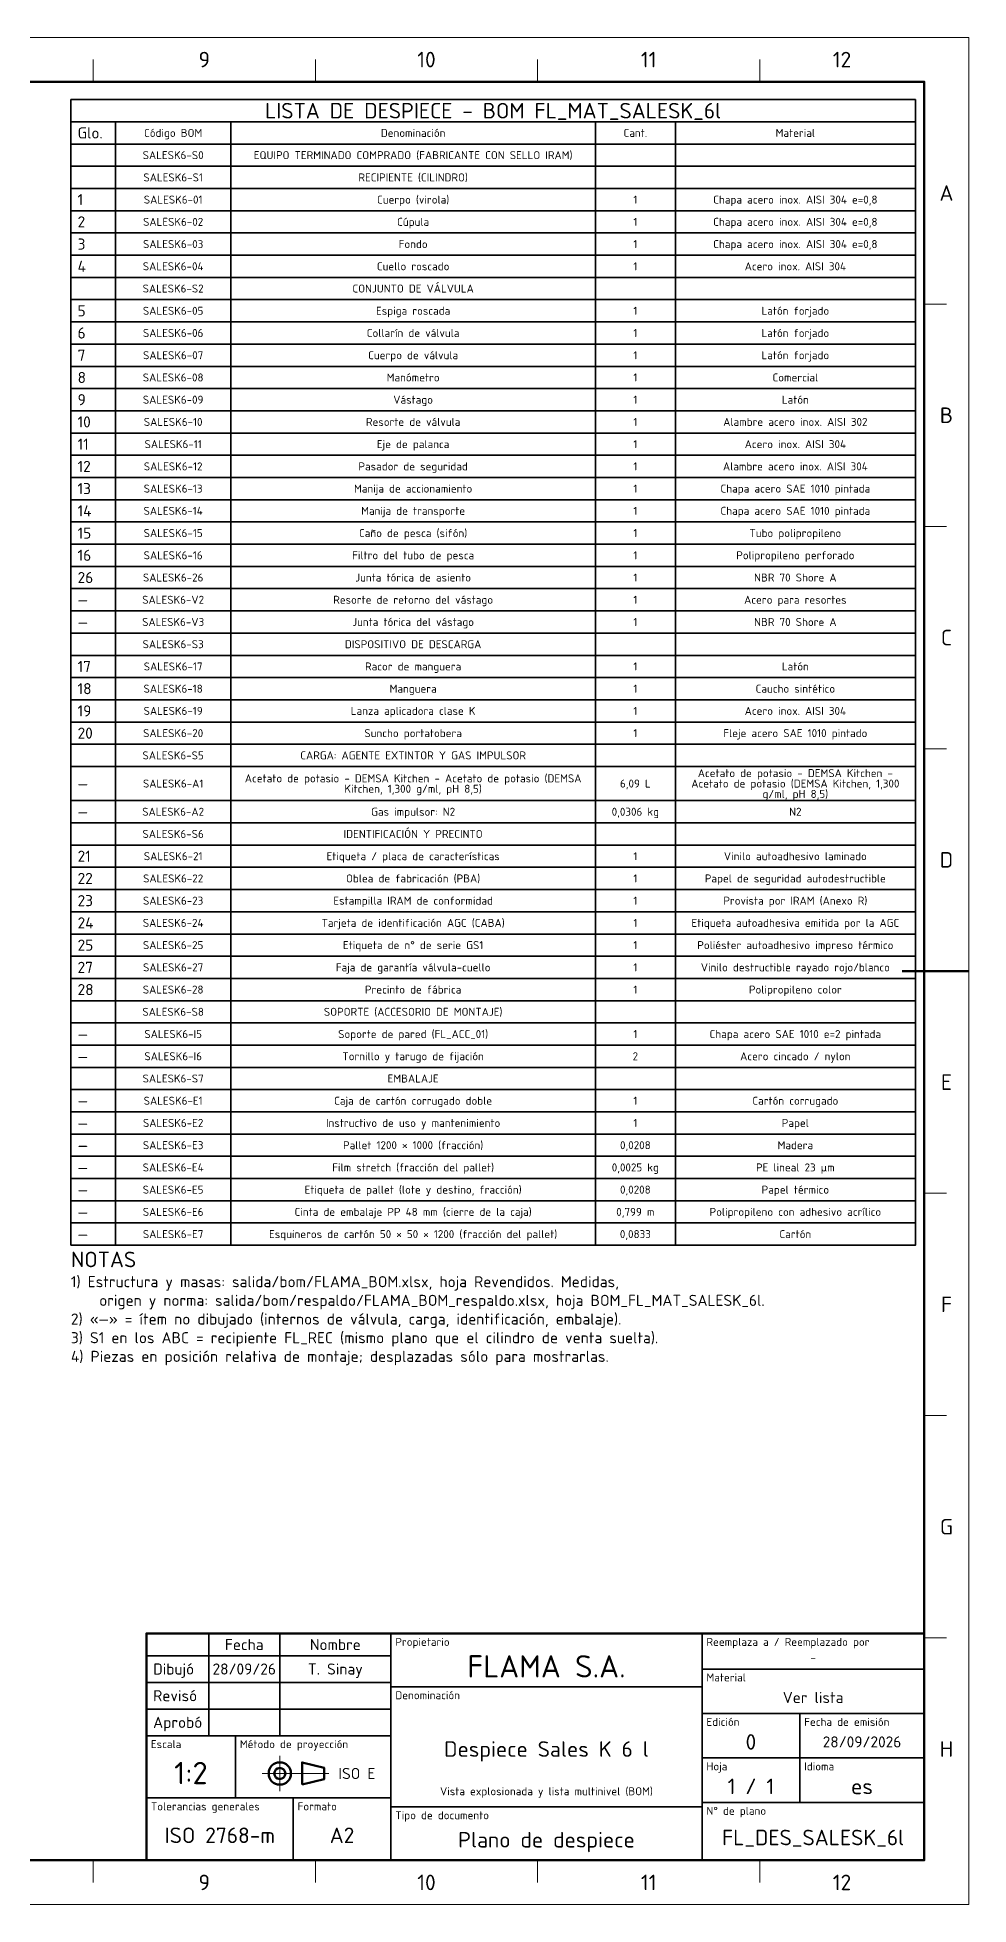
# Model space of a CAD drawing. Header units: millimetres. Extents: x 0 to 594, y 0 to 420.
# Drawn here: x 384.4 to 594, y 0 to 420 of the extents above; entities that cross this region are included whole.
import ezdxf
from ezdxf.enums import TextEntityAlignment as Align

# ---------------------------------------------------------------- set-up
doc = ezdxf.new("R2010")
doc.units = ezdxf.units.MM
doc.linetypes.add('IRAM-F-TRAZO-PUNTO', pattern=[20, 15, -2, 1, -2])
for name, color, linetype, lineweight in [('01-VISIBLE', 7, 'CONTINUOUS', 70), ('03-EJE', 1, 'IRAM-F-TRAZO-PUNTO', 18), ('06-TEXTO', 7, 'CONTINUOUS', 25), ('07-RECUADRO', 7, 'CONTINUOUS', 70), ('08-FINA', 5, 'CONTINUOUS', 18), ('10-ROTULO', 7, 'CONTINUOUS', 35), ('11-TEXTO-ROTULO', 7, 'CONTINUOUS', 25)]:
    doc.layers.add(name, color=color, linetype=linetype, lineweight=lineweight)
doc.styles.add('ISO3098', font='isocpeur.ttf')

msp = doc.modelspace()

# ---------------------------------------------------------------- linework, layer by layer
at = {"layer": '01-VISIBLE'}
msp.add_lwpolyline([(444, 27), (449, 28.25), (449, 30.75), (444, 32)], close=True, dxfattribs=at)
for radius in [2.5, 1.25]:
    msp.add_circle((439, 29.5), radius, dxfattribs=at)
at = {"layer": '03-EJE'}
for p, q in [((435, 29.5), (450.5, 29.5)), ((439, 25.5), (439, 33.5))]:
    msp.add_line(p, q, dxfattribs=at)
at = {"layer": '07-RECUADRO'}
msp.add_line((594, 210), (579, 210), dxfattribs=at)
for points in [[(25, 10), (584, 10), (584, 410), (25, 410)], [(409, 10), (584, 10), (584, 61), (409, 61)]]:
    msp.add_lwpolyline(points, close=True, dxfattribs=at)
at = {"layer": '08-FINA'}
for p, q in [((397, 410), (397, 415)), ((447, 410), (447, 415)), ((497, 410), (497, 415)), ((547, 410), (547, 415)), ((584, 360), (589, 360)), ((584, 310), (589, 310)), ((584, 260), (589, 260)), ((584, 160), (589, 160)), ((584, 110), (589, 110)), ((584, 60), (589, 60)), ((397, 10), (397, 5)), ((447, 10), (447, 5)), ((497, 10), (497, 5)), ((547, 10), (547, 5))]:
    msp.add_line(p, q, dxfattribs=at)
msp.add_lwpolyline([(0, 0), (594, 0), (594, 420), (0, 420)], close=True, dxfattribs=at)
at = {"layer": '10-ROTULO'}
for points in [[(392, 401), (582, 401), (582, 406), (392, 406)], [(392, 396), (402, 396), (402, 401), (392, 401)], [(402, 396), (428, 396), (428, 401), (402, 401)], [(428, 396), (510, 396), (510, 401), (428, 401)], [(510, 396), (528, 396), (528, 401), (510, 401)], [(528, 396), (582, 396), (582, 401), (528, 401)], [(392, 391), (402, 391), (402, 396), (392, 396)], [(402, 391), (428, 391), (428, 396), (402, 396)], [(428, 391), (510, 391), (510, 396), (428, 396)], [(510, 391), (528, 391), (528, 396), (510, 396)], [(528, 391), (582, 391), (582, 396), (528, 396)], [(392, 386), (402, 386), (402, 391), (392, 391)], [(402, 386), (428, 386), (428, 391), (402, 391)], [(428, 386), (510, 386), (510, 391), (428, 391)], [(510, 386), (528, 386), (528, 391), (510, 391)], [(528, 386), (582, 386), (582, 391), (528, 391)], [(392, 381), (402, 381), (402, 386), (392, 386)], [(402, 381), (428, 381), (428, 386), (402, 386)], [(428, 381), (510, 381), (510, 386), (428, 386)], [(510, 381), (528, 381), (528, 386), (510, 386)], [(528, 381), (582, 381), (582, 386), (528, 386)], [(392, 376), (402, 376), (402, 381), (392, 381)], [(402, 376), (428, 376), (428, 381), (402, 381)], [(428, 376), (510, 376), (510, 381), (428, 381)], [(510, 376), (528, 376), (528, 381), (510, 381)], [(528, 376), (582, 376), (582, 381), (528, 381)], [(392, 371), (402, 371), (402, 376), (392, 376)], [(402, 371), (428, 371), (428, 376), (402, 376)], [(428, 371), (510, 371), (510, 376), (428, 376)], [(510, 371), (528, 371), (528, 376), (510, 376)], [(528, 371), (582, 371), (582, 376), (528, 376)], [(392, 366), (402, 366), (402, 371), (392, 371)], [(402, 366), (428, 366), (428, 371), (402, 371)], [(428, 366), (510, 366), (510, 371), (428, 371)], [(510, 366), (528, 366), (528, 371), (510, 371)], [(528, 366), (582, 366), (582, 371), (528, 371)], [(392, 361), (402, 361), (402, 366), (392, 366)], [(402, 361), (428, 361), (428, 366), (402, 366)], [(428, 361), (510, 361), (510, 366), (428, 366)], [(510, 361), (528, 361), (528, 366), (510, 366)], [(528, 361), (582, 361), (582, 366), (528, 366)], [(392, 356), (402, 356), (402, 361), (392, 361)], [(402, 356), (428, 356), (428, 361), (402, 361)], [(428, 356), (510, 356), (510, 361), (428, 361)], [(510, 356), (528, 356), (528, 361), (510, 361)], [(528, 356), (582, 356), (582, 361), (528, 361)], [(392, 351), (402, 351), (402, 356), (392, 356)], [(402, 351), (428, 351), (428, 356), (402, 356)], [(428, 351), (510, 351), (510, 356), (428, 356)], [(510, 351), (528, 351), (528, 356), (510, 356)], [(528, 351), (582, 351), (582, 356), (528, 356)], [(392, 346), (402, 346), (402, 351), (392, 351)], [(402, 346), (428, 346), (428, 351), (402, 351)], [(428, 346), (510, 346), (510, 351), (428, 351)], [(510, 346), (528, 346), (528, 351), (510, 351)], [(528, 346), (582, 346), (582, 351), (528, 351)], [(392, 341), (402, 341), (402, 346), (392, 346)], [(402, 341), (428, 341), (428, 346), (402, 346)], [(428, 341), (510, 341), (510, 346), (428, 346)], [(510, 341), (528, 341), (528, 346), (510, 346)], [(528, 341), (582, 341), (582, 346), (528, 346)], [(392, 336), (402, 336), (402, 341), (392, 341)], [(402, 336), (428, 336), (428, 341), (402, 341)], [(428, 336), (510, 336), (510, 341), (428, 341)], [(510, 336), (528, 336), (528, 341), (510, 341)], [(528, 336), (582, 336), (582, 341), (528, 341)], [(392, 331), (402, 331), (402, 336), (392, 336)], [(402, 331), (428, 331), (428, 336), (402, 336)], [(428, 331), (510, 331), (510, 336), (428, 336)], [(510, 331), (528, 331), (528, 336), (510, 336)], [(528, 331), (582, 331), (582, 336), (528, 336)], [(392, 326), (402, 326), (402, 331), (392, 331)], [(402, 326), (428, 326), (428, 331), (402, 331)], [(428, 326), (510, 326), (510, 331), (428, 331)], [(510, 326), (528, 326), (528, 331), (510, 331)], [(528, 326), (582, 326), (582, 331), (528, 331)], [(392, 321), (402, 321), (402, 326), (392, 326)], [(402, 321), (428, 321), (428, 326), (402, 326)], [(428, 321), (510, 321), (510, 326), (428, 326)], [(510, 321), (528, 321), (528, 326), (510, 326)], [(528, 321), (582, 321), (582, 326), (528, 326)], [(392, 316), (402, 316), (402, 321), (392, 321)], [(402, 316), (428, 316), (428, 321), (402, 321)], [(428, 316), (510, 316), (510, 321), (428, 321)], [(510, 316), (528, 316), (528, 321), (510, 321)], [(528, 316), (582, 316), (582, 321), (528, 321)], [(392, 311), (402, 311), (402, 316), (392, 316)], [(402, 311), (428, 311), (428, 316), (402, 316)], [(428, 311), (510, 311), (510, 316), (428, 316)], [(510, 311), (528, 311), (528, 316), (510, 316)], [(528, 311), (582, 311), (582, 316), (528, 316)], [(392, 306), (402, 306), (402, 311), (392, 311)], [(402, 306), (428, 306), (428, 311), (402, 311)], [(428, 306), (510, 306), (510, 311), (428, 311)], [(510, 306), (528, 306), (528, 311), (510, 311)], [(528, 306), (582, 306), (582, 311), (528, 311)], [(392, 301), (402, 301), (402, 306), (392, 306)], [(402, 301), (428, 301), (428, 306), (402, 306)], [(428, 301), (510, 301), (510, 306), (428, 306)], [(510, 301), (528, 301), (528, 306), (510, 306)], [(528, 301), (582, 301), (582, 306), (528, 306)], [(392, 296), (402, 296), (402, 301), (392, 301)], [(402, 296), (428, 296), (428, 301), (402, 301)], [(428, 296), (510, 296), (510, 301), (428, 301)], [(510, 296), (528, 296), (528, 301), (510, 301)], [(528, 296), (582, 296), (582, 301), (528, 301)], [(392, 291), (402, 291), (402, 296), (392, 296)], [(402, 291), (428, 291), (428, 296), (402, 296)], [(428, 291), (510, 291), (510, 296), (428, 296)], [(510, 291), (528, 291), (528, 296), (510, 296)], [(528, 291), (582, 291), (582, 296), (528, 296)], [(392, 286), (402, 286), (402, 291), (392, 291)], [(402, 286), (428, 286), (428, 291), (402, 291)], [(428, 286), (510, 286), (510, 291), (428, 291)], [(510, 286), (528, 286), (528, 291), (510, 291)], [(528, 286), (582, 286), (582, 291), (528, 291)], [(392, 281), (402, 281), (402, 286), (392, 286)], [(402, 281), (428, 281), (428, 286), (402, 286)], [(428, 281), (510, 281), (510, 286), (428, 286)], [(510, 281), (528, 281), (528, 286), (510, 286)], [(528, 281), (582, 281), (582, 286), (528, 286)], [(392, 276), (402, 276), (402, 281), (392, 281)], [(402, 276), (428, 276), (428, 281), (402, 281)], [(428, 276), (510, 276), (510, 281), (428, 281)], [(510, 276), (528, 276), (528, 281), (510, 281)], [(528, 276), (582, 276), (582, 281), (528, 281)], [(392, 271), (402, 271), (402, 276), (392, 276)], [(402, 271), (428, 271), (428, 276), (402, 276)], [(428, 271), (510, 271), (510, 276), (428, 276)], [(510, 271), (528, 271), (528, 276), (510, 276)], [(528, 271), (582, 271), (582, 276), (528, 276)], [(392, 266), (402, 266), (402, 271), (392, 271)], [(402, 266), (428, 266), (428, 271), (402, 271)], [(428, 266), (510, 266), (510, 271), (428, 271)], [(510, 266), (528, 266), (528, 271), (510, 271)], [(528, 266), (582, 266), (582, 271), (528, 271)], [(392, 261), (402, 261), (402, 266), (392, 266)], [(402, 261), (428, 261), (428, 266), (402, 266)], [(428, 261), (510, 261), (510, 266), (428, 266)], [(510, 261), (528, 261), (528, 266), (510, 266)], [(528, 261), (582, 261), (582, 266), (528, 266)], [(392, 256), (402, 256), (402, 261), (392, 261)], [(402, 256), (428, 256), (428, 261), (402, 261)], [(428, 256), (510, 256), (510, 261), (428, 261)], [(510, 256), (528, 256), (528, 261), (510, 261)], [(528, 256), (582, 256), (582, 261), (528, 261)], [(392, 248.32), (402, 248.32), (402, 256), (392, 256)], [(402, 248.32), (428, 248.32), (428, 256), (402, 256)], [(428, 248.32), (510, 248.32), (510, 256), (428, 256)], [(510, 248.32), (528, 248.32), (528, 256), (510, 256)], [(528, 248.32), (582, 248.32), (582, 256), (528, 256)], [(392, 243.32), (402, 243.32), (402, 248.32), (392, 248.32)], [(402, 243.32), (428, 243.32), (428, 248.32), (402, 248.32)], [(428, 243.32), (510, 243.32), (510, 248.32), (428, 248.32)], [(510, 243.32), (528, 243.32), (528, 248.32), (510, 248.32)], [(528, 243.32), (582, 243.32), (582, 248.32), (528, 248.32)], [(392, 238.32), (402, 238.32), (402, 243.32), (392, 243.32)], [(402, 238.32), (428, 238.32), (428, 243.32), (402, 243.32)], [(428, 238.32), (510, 238.32), (510, 243.32), (428, 243.32)], [(510, 238.32), (528, 238.32), (528, 243.32), (510, 243.32)], [(528, 238.32), (582, 238.32), (582, 243.32), (528, 243.32)], [(392, 233.32), (402, 233.32), (402, 238.32), (392, 238.32)], [(402, 233.32), (428, 233.32), (428, 238.32), (402, 238.32)], [(428, 233.32), (510, 233.32), (510, 238.32), (428, 238.32)], [(510, 233.32), (528, 233.32), (528, 238.32), (510, 238.32)], [(528, 233.32), (582, 233.32), (582, 238.32), (528, 238.32)], [(392, 228.32), (402, 228.32), (402, 233.32), (392, 233.32)], [(402, 228.32), (428, 228.32), (428, 233.32), (402, 233.32)], [(428, 228.32), (510, 228.32), (510, 233.32), (428, 233.32)], [(510, 228.32), (528, 228.32), (528, 233.32), (510, 233.32)], [(528, 228.32), (582, 228.32), (582, 233.32), (528, 233.32)], [(392, 223.32), (402, 223.32), (402, 228.32), (392, 228.32)], [(402, 223.32), (428, 223.32), (428, 228.32), (402, 228.32)], [(428, 223.32), (510, 223.32), (510, 228.32), (428, 228.32)], [(510, 223.32), (528, 223.32), (528, 228.32), (510, 228.32)], [(528, 223.32), (582, 223.32), (582, 228.32), (528, 228.32)], [(392, 218.32), (402, 218.32), (402, 223.32), (392, 223.32)], [(402, 218.32), (428, 218.32), (428, 223.32), (402, 223.32)], [(428, 218.32), (510, 218.32), (510, 223.32), (428, 223.32)], [(510, 218.32), (528, 218.32), (528, 223.32), (510, 223.32)], [(528, 218.32), (582, 218.32), (582, 223.32), (528, 223.32)], [(392, 213.32), (402, 213.32), (402, 218.32), (392, 218.32)], [(402, 213.32), (428, 213.32), (428, 218.32), (402, 218.32)], [(428, 213.32), (510, 213.32), (510, 218.32), (428, 218.32)], [(510, 213.32), (528, 213.32), (528, 218.32), (510, 218.32)], [(528, 213.32), (582, 213.32), (582, 218.32), (528, 218.32)], [(392, 208.32), (402, 208.32), (402, 213.32), (392, 213.32)], [(402, 208.32), (428, 208.32), (428, 213.32), (402, 213.32)], [(428, 208.32), (510, 208.32), (510, 213.32), (428, 213.32)], [(510, 208.32), (528, 208.32), (528, 213.32), (510, 213.32)], [(528, 208.32), (582, 208.32), (582, 213.32), (528, 213.32)], [(392, 203.32), (402, 203.32), (402, 208.32), (392, 208.32)], [(402, 203.32), (428, 203.32), (428, 208.32), (402, 208.32)], [(428, 203.32), (510, 203.32), (510, 208.32), (428, 208.32)], [(510, 203.32), (528, 203.32), (528, 208.32), (510, 208.32)], [(528, 203.32), (582, 203.32), (582, 208.32), (528, 208.32)], [(392, 198.32), (402, 198.32), (402, 203.32), (392, 203.32)], [(402, 198.32), (428, 198.32), (428, 203.32), (402, 203.32)], [(428, 198.32), (510, 198.32), (510, 203.32), (428, 203.32)], [(510, 198.32), (528, 198.32), (528, 203.32), (510, 203.32)], [(528, 198.32), (582, 198.32), (582, 203.32), (528, 203.32)], [(392, 193.32), (402, 193.32), (402, 198.32), (392, 198.32)], [(402, 193.32), (428, 193.32), (428, 198.32), (402, 198.32)], [(428, 193.32), (510, 193.32), (510, 198.32), (428, 198.32)], [(510, 193.32), (528, 193.32), (528, 198.32), (510, 198.32)], [(528, 193.32), (582, 193.32), (582, 198.32), (528, 198.32)], [(392, 188.32), (402, 188.32), (402, 193.32), (392, 193.32)], [(402, 188.32), (428, 188.32), (428, 193.32), (402, 193.32)], [(428, 188.32), (510, 188.32), (510, 193.32), (428, 193.32)], [(510, 188.32), (528, 188.32), (528, 193.32), (510, 193.32)], [(528, 188.32), (582, 188.32), (582, 193.32), (528, 193.32)], [(392, 183.32), (402, 183.32), (402, 188.32), (392, 188.32)], [(402, 183.32), (428, 183.32), (428, 188.32), (402, 188.32)], [(428, 183.32), (510, 183.32), (510, 188.32), (428, 188.32)], [(510, 183.32), (528, 183.32), (528, 188.32), (510, 188.32)], [(528, 183.32), (582, 183.32), (582, 188.32), (528, 188.32)], [(392, 178.32), (402, 178.32), (402, 183.32), (392, 183.32)], [(402, 178.32), (428, 178.32), (428, 183.32), (402, 183.32)], [(428, 178.32), (510, 178.32), (510, 183.32), (428, 183.32)], [(510, 178.32), (528, 178.32), (528, 183.32), (510, 183.32)], [(528, 178.32), (582, 178.32), (582, 183.32), (528, 183.32)], [(392, 173.32), (402, 173.32), (402, 178.32), (392, 178.32)], [(402, 173.32), (428, 173.32), (428, 178.32), (402, 178.32)], [(428, 173.32), (510, 173.32), (510, 178.32), (428, 178.32)], [(510, 173.32), (528, 173.32), (528, 178.32), (510, 178.32)], [(528, 173.32), (582, 173.32), (582, 178.32), (528, 178.32)], [(392, 168.32), (402, 168.32), (402, 173.32), (392, 173.32)], [(402, 168.32), (428, 168.32), (428, 173.32), (402, 173.32)], [(428, 168.32), (510, 168.32), (510, 173.32), (428, 173.32)], [(510, 168.32), (528, 168.32), (528, 173.32), (510, 173.32)], [(528, 168.32), (582, 168.32), (582, 173.32), (528, 173.32)], [(392, 163.32), (402, 163.32), (402, 168.32), (392, 168.32)], [(402, 163.32), (428, 163.32), (428, 168.32), (402, 168.32)], [(428, 163.32), (510, 163.32), (510, 168.32), (428, 168.32)], [(510, 163.32), (528, 163.32), (528, 168.32), (510, 168.32)], [(528, 163.32), (582, 163.32), (582, 168.32), (528, 168.32)], [(392, 158.32), (402, 158.32), (402, 163.32), (392, 163.32)], [(402, 158.32), (428, 158.32), (428, 163.32), (402, 163.32)], [(428, 158.32), (510, 158.32), (510, 163.32), (428, 163.32)], [(510, 158.32), (528, 158.32), (528, 163.32), (510, 163.32)], [(528, 158.32), (582, 158.32), (582, 163.32), (528, 163.32)], [(392, 153.32), (402, 153.32), (402, 158.32), (392, 158.32)], [(402, 153.32), (428, 153.32), (428, 158.32), (402, 158.32)], [(428, 153.32), (510, 153.32), (510, 158.32), (428, 158.32)], [(510, 153.32), (528, 153.32), (528, 158.32), (510, 158.32)], [(528, 153.32), (582, 153.32), (582, 158.32), (528, 158.32)], [(392, 148.32), (402, 148.32), (402, 153.32), (392, 153.32)], [(402, 148.32), (428, 148.32), (428, 153.32), (402, 153.32)], [(428, 148.32), (510, 148.32), (510, 153.32), (428, 153.32)], [(510, 148.32), (528, 148.32), (528, 153.32), (510, 153.32)], [(528, 148.32), (582, 148.32), (582, 153.32), (528, 153.32)], [(409, 56), (423, 56), (423, 61), (409, 61)], [(423, 56), (439, 56), (439, 61), (423, 61)], [(439, 56), (464, 56), (464, 61), (439, 61)], [(464, 49), (534, 49), (534, 61), (464, 61)], [(534, 53), (584, 53), (584, 61), (534, 61)], [(409, 50), (423, 50), (423, 56), (409, 56)], [(423, 50), (439, 50), (439, 56), (423, 56)], [(439, 50), (464, 50), (464, 56), (439, 56)], [(534, 43), (584, 43), (584, 53), (534, 53)], [(409, 44), (423, 44), (423, 50), (409, 50)], [(423, 44), (439, 44), (439, 50), (423, 50)], [(439, 44), (464, 44), (464, 50), (439, 50)], [(464, 22), (534, 22), (534, 49), (464, 49)], [(409, 38), (423, 38), (423, 44), (409, 44)], [(423, 38), (439, 38), (439, 44), (423, 44)], [(439, 38), (464, 38), (464, 44), (439, 44)], [(534, 33), (556, 33), (556, 43), (534, 43)], [(556, 33), (584, 33), (584, 43), (556, 43)], [(409, 24), (429, 24), (429, 38), (409, 38)], [(429, 24), (464, 24), (464, 38), (429, 38)], [(534, 23), (556, 23), (556, 33), (534, 33)], [(556, 23), (584, 23), (584, 33), (556, 33)], [(409, 10), (442, 10), (442, 24), (409, 24)], [(442, 10), (464, 10), (464, 24), (442, 24)], [(464, 10), (534, 10), (534, 22), (464, 22)], [(534, 10), (584, 10), (584, 23), (534, 23)]]:
    msp.add_lwpolyline(points, close=True, dxfattribs=at)

# ---------------------------------------------------------------- texts
at = {"layer": '06-TEXTO', "style": 'ISO3098'}
for s, height, p in [('9', 3.5, (422, 415)), ('10', 3.5, (472, 415)), ('11', 3.5, (522, 415)), ('12', 3.5, (565.5, 415)), ('LISTA DE DESPIECE - BOM FL_MAT_SALESK_6l', 3.5, (487, 403.5)), ('Código BOM', 1.8, (415, 398.5)), ('Denominación', 1.8, (469, 398.5)), ('Cant.', 1.8, (519, 398.5)), ('Material', 1.8, (555, 398.5)), ('SALESK6-S0', 1.8, (415, 393.5)), ('EQUIPO TERMINADO COMPRADO (FABRICANTE CON SELLO IRAM)', 1.8, (469, 393.5)), ('SALESK6-S1', 1.8, (415, 388.5)), ('RECIPIENTE (CILINDRO)', 1.8, (469, 388.5)), ('A', 3.5, (589, 385)), ('SALESK6-01', 1.8, (415, 383.5)), ('Cuerpo (virola)', 1.8, (469, 383.5)), ('1', 1.8, (519, 383.5)), ('Chapa acero inox. AISI 304 e=0,8', 1.8, (555, 383.5)), ('SALESK6-02', 1.8, (415, 378.5)), ('Cúpula', 1.8, (469, 378.5)), ('1', 1.8, (519, 378.5)), ('Chapa acero inox. AISI 304 e=0,8', 1.8, (555, 378.5)), ('SALESK6-03', 1.8, (415, 373.5)), ('Fondo', 1.8, (469, 373.5)), ('1', 1.8, (519, 373.5)), ('Chapa acero inox. AISI 304 e=0,8', 1.8, (555, 373.5)), ('SALESK6-04', 1.8, (415, 368.5)), ('Cuello roscado', 1.8, (469, 368.5)), ('1', 1.8, (519, 368.5)), ('Acero inox. AISI 304', 1.8, (555, 368.5)), ('SALESK6-S2', 1.8, (415, 363.5)), ('CONJUNTO DE VÁLVULA', 1.8, (469, 363.5)), ('SALESK6-05', 1.8, (415, 358.5)), ('Espiga roscada', 1.8, (469, 358.5)), ('1', 1.8, (519, 358.5)), ('Latón forjado', 1.8, (555, 358.5)), ('SALESK6-06', 1.8, (415, 353.5)), ('Collarín de válvula', 1.8, (469, 353.5)), ('1', 1.8, (519, 353.5)), ('Latón forjado', 1.8, (555, 353.5)), ('SALESK6-07', 1.8, (415, 348.5)), ('Cuerpo de válvula', 1.8, (469, 348.5)), ('1', 1.8, (519, 348.5)), ('Latón forjado', 1.8, (555, 348.5)), ('SALESK6-08', 1.8, (415, 343.5)), ('Manómetro', 1.8, (469, 343.5)), ('1', 1.8, (519, 343.5)), ('Comercial', 1.8, (555, 343.5)), ('SALESK6-09', 1.8, (415, 338.5)), ('Vástago', 1.8, (469, 338.5)), ('1', 1.8, (519, 338.5)), ('Latón', 1.8, (555, 338.5)), ('B', 3.5, (589, 335)), ('SALESK6-10', 1.8, (415, 333.5)), ('Resorte de válvula', 1.8, (469, 333.5)), ('1', 1.8, (519, 333.5)), ('Alambre acero inox. AISI 302', 1.8, (555, 333.5)), ('SALESK6-11', 1.8, (415, 328.5)), ('Eje de palanca', 1.8, (469, 328.5)), ('1', 1.8, (519, 328.5)), ('Acero inox. AISI 304', 1.8, (555, 328.5)), ('SALESK6-12', 1.8, (415, 323.5)), ('Pasador de seguridad', 1.8, (469, 323.5)), ('1', 1.8, (519, 323.5)), ('Alambre acero inox. AISI 304', 1.8, (555, 323.5)), ('SALESK6-13', 1.8, (415, 318.5)), ('Manija de accionamiento', 1.8, (469, 318.5)), ('1', 1.8, (519, 318.5)), ('Chapa acero SAE 1010 pintada', 1.8, (555, 318.5)), ('SALESK6-14', 1.8, (415, 313.5)), ('Manija de transporte', 1.8, (469, 313.5)), ('1', 1.8, (519, 313.5)), ('Chapa acero SAE 1010 pintada', 1.8, (555, 313.5)), ('SALESK6-15', 1.8, (415, 308.5)), ('Caño de pesca (sifón)', 1.8, (469, 308.5)), ('1', 1.8, (519, 308.5)), ('Tubo polipropileno', 1.8, (555, 308.5)), ('SALESK6-16', 1.8, (415, 303.5)), ('Filtro del tubo de pesca', 1.8, (469, 303.5)), ('1', 1.8, (519, 303.5)), ('Polipropileno perforado', 1.8, (555, 303.5)), ('SALESK6-26', 1.8, (415, 298.5)), ('Junta tórica de asiento', 1.8, (469, 298.5)), ('1', 1.8, (519, 298.5)), ('NBR 70 Shore A', 1.8, (555, 298.5)), ('SALESK6-V2', 1.8, (415, 293.5)), ('Resorte de retorno del vástago', 1.8, (469, 293.5)), ('1', 1.8, (519, 293.5)), ('Acero para resortes', 1.8, (555, 293.5)), ('SALESK6-V3', 1.8, (415, 288.5)), ('Junta tórica del vástago', 1.8, (469, 288.5)), ('1', 1.8, (519, 288.5)), ('NBR 70 Shore A', 1.8, (555, 288.5)), ('C', 3.5, (589, 285)), ('SALESK6-S3', 1.8, (415, 283.5)), ('DISPOSITIVO DE DESCARGA', 1.8, (469, 283.5)), ('SALESK6-17', 1.8, (415, 278.5)), ('Racor de manguera', 1.8, (469, 278.5)), ('1', 1.8, (519, 278.5)), ('Latón', 1.8, (555, 278.5)), ('SALESK6-18', 1.8, (415, 273.5)), ('Manguera', 1.8, (469, 273.5)), ('1', 1.8, (519, 273.5)), ('Caucho sintético', 1.8, (555, 273.5)), ('SALESK6-19', 1.8, (415, 268.5)), ('Lanza aplicadora clase K', 1.8, (469, 268.5)), ('1', 1.8, (519, 268.5)), ('Acero inox. AISI 304', 1.8, (555, 268.5)), ('SALESK6-20', 1.8, (415, 263.5)), ('Suncho portatobera', 1.8, (469, 263.5)), ('1', 1.8, (519, 263.5)), ('Fleje acero SAE 1010 pintado', 1.8, (555, 263.5)), ('SALESK6-S5', 1.8, (415, 258.5)), ('CARGA: AGENTE EXTINTOR Y GAS IMPULSOR', 1.8, (469, 258.5)), ('SALESK6-A1', 1.8, (415, 252.16)), ('Acetato de potasio - DEMSA Kitchen - Acetato de potasio (DEMSA', 1.8, (469, 253.33)), ('Kitchen, 1,300 g/ml, pH 8,5)', 1.8, (469, 250.99)), ('6,09 L', 1.8, (519, 252.16)), ('Acetato de potasio (DEMSA Kitchen, 1,300', 1.8, (555, 252.16)), ('Acetato de potasio - DEMSA Kitchen -', 1.8, (555, 254.5)), ('g/ml, pH 8,5)', 1.8, (555, 249.82)), ('SALESK6-A2', 1.8, (415, 245.82)), ('Gas impulsor: N2', 1.8, (469, 245.82)), ('0,0306 kg', 1.8, (519, 245.82)), ('N2', 1.8, (555, 245.82)), ('SALESK6-S6', 1.8, (415, 240.82)), ('IDENTIFICACIÓN Y PRECINTO', 1.8, (469, 240.82)), ('SALESK6-21', 1.8, (415, 235.82)), ('Etiqueta / placa de características', 1.8, (469, 235.82)), ('1', 1.8, (519, 235.82)), ('Vinilo autoadhesivo laminado', 1.8, (555, 235.82)), ('D', 3.5, (589, 235)), ('SALESK6-22', 1.8, (415, 230.82)), ('Oblea de fabricación (PBA)', 1.8, (469, 230.82)), ('1', 1.8, (519, 230.82)), ('Papel de seguridad autodestructible', 1.8, (555, 230.82)), ('Provista por IRAM (Anexo R)', 1.8, (555, 225.82)), ('SALESK6-23', 1.8, (415, 225.82)), ('Estampilla IRAM de conformidad', 1.8, (469, 225.82)), ('1', 1.8, (519, 225.82)), ('SALESK6-24', 1.8, (415, 220.82)), ('Tarjeta de identificación AGC (CABA)', 1.8, (469, 220.82)), ('1', 1.8, (519, 220.82)), ('Etiqueta autoadhesiva emitida por la AGC', 1.8, (555, 220.82)), ('SALESK6-25', 1.8, (415, 215.82)), ('Etiqueta de n° de serie GS1', 1.8, (469, 215.82)), ('1', 1.8, (519, 215.82)), ('Poliéster autoadhesivo impreso térmico', 1.8, (555, 215.82)), ('SALESK6-27', 1.8, (415, 210.82)), ('Faja de garantía válvula-cuello', 1.8, (469, 210.82)), ('1', 1.8, (519, 210.82)), ('Vinilo destructible rayado rojo/blanco', 1.8, (555, 210.82)), ('SALESK6-28', 1.8, (415, 205.82)), ('Precinto de fábrica', 1.8, (469, 205.82)), ('1', 1.8, (519, 205.82)), ('Polipropileno color', 1.8, (555, 205.82)), ('SALESK6-S8', 1.8, (415, 200.82)), ('SOPORTE (ACCESORIO DE MONTAJE)', 1.8, (469, 200.82)), ('SALESK6-I5', 1.8, (415, 195.82)), ('Soporte de pared (FL_ACC_01)', 1.8, (469, 195.82)), ('1', 1.8, (519, 195.82)), ('Chapa acero SAE 1010 e=2 pintada', 1.8, (555, 195.82)), ('SALESK6-I6', 1.8, (415, 190.82)), ('Tornillo y tarugo de fijación', 1.8, (469, 190.82)), ('2', 1.8, (519, 190.82)), ('Acero cincado / nylon', 1.8, (555, 190.82)), ('SALESK6-S7', 1.8, (415, 185.82)), ('EMBALAJE', 1.8, (469, 185.82)), ('E', 3.5, (589, 185)), ('SALESK6-E1', 1.8, (415, 180.82)), ('Caja de cartón corrugado doble', 1.8, (469, 180.82)), ('1', 1.8, (519, 180.82)), ('Cartón corrugado', 1.8, (555, 180.82)), ('SALESK6-E2', 1.8, (415, 175.82)), ('Instructivo de uso y mantenimiento', 1.8, (469, 175.82)), ('1', 1.8, (519, 175.82)), ('Papel', 1.8, (555, 175.82)), ('SALESK6-E3', 1.8, (415, 170.82)), ('Pallet 1200 × 1000 (fracción)', 1.8, (469, 170.82)), ('0,0208', 1.8, (519, 170.82)), ('Madera', 1.8, (555, 170.82)), ('SALESK6-E4', 1.8, (415, 165.82)), ('Film stretch (fracción del pallet)', 1.8, (469, 165.82)), ('0,0025 kg', 1.8, (519, 165.82)), ('PE lineal 23 µm', 1.8, (555, 165.82)), ('SALESK6-E5', 1.8, (415, 160.82)), ('Etiqueta de pallet (lote y destino, fracción)', 1.8, (469, 160.82)), ('0,0208', 1.8, (519, 160.82)), ('Papel térmico', 1.8, (555, 160.82)), ('SALESK6-E6', 1.8, (415, 155.82)), ('Cinta de embalaje PP 48 mm (cierre de la caja)', 1.8, (469, 155.82)), ('0,799 m', 1.8, (519, 155.82)), ('Polipropileno con adhesivo acrílico', 1.8, (555, 155.82)), ('SALESK6-E7', 1.8, (415, 150.82)), ('Esquineros de cartón 50 × 50 × 1200 (fracción del pallet)', 1.8, (469, 150.82)), ('0,0833', 1.8, (519, 150.82)), ('Cartón', 1.8, (555, 150.82)), ('F', 3.5, (589, 135)), ('G', 3.5, (589, 85)), ('H', 3.5, (589, 35)), ('9', 3.5, (422, 5)), ('10', 3.5, (472, 5)), ('11', 3.5, (522, 5)), ('12', 3.5, (565.5, 5))]:
    msp.add_text(s, height=height, dxfattribs=at).set_placement(p, align=Align.MIDDLE_CENTER)
for s, p in [('Glo.', (393.5, 398.5)), ('1', (393.5, 383.5)), ('2', (393.5, 378.5)), ('3', (393.5, 373.5)), ('4', (393.5, 368.5)), ('5', (393.5, 358.5)), ('6', (393.5, 353.5)), ('7', (393.5, 348.5)), ('8', (393.5, 343.5)), ('9', (393.5, 338.5)), ('10', (393.5, 333.5)), ('11', (393.5, 328.5)), ('12', (393.5, 323.5)), ('13', (393.5, 318.5)), ('14', (393.5, 313.5)), ('15', (393.5, 308.5)), ('16', (393.5, 303.5)), ('26', (393.5, 298.5)), ('—', (393.5, 293.5)), ('—', (393.5, 288.5)), ('17', (393.5, 278.5)), ('18', (393.5, 273.5)), ('19', (393.5, 268.5)), ('20', (393.5, 263.5)), ('—', (393.5, 252.16)), ('—', (393.5, 245.82)), ('21', (393.5, 235.82)), ('22', (393.5, 230.82)), ('23', (393.5, 225.82)), ('24', (393.5, 220.82)), ('25', (393.5, 215.82)), ('27', (393.5, 210.82)), ('28', (393.5, 205.82)), ('—', (393.5, 195.82)), ('—', (393.5, 190.82)), ('—', (393.5, 180.82)), ('—', (393.5, 175.82)), ('—', (393.5, 170.82)), ('—', (393.5, 165.82)), ('—', (393.5, 160.82)), ('—', (393.5, 155.82)), ('—', (393.5, 150.82))]:
    msp.add_text(s, height=2.5, dxfattribs=at).set_placement(p, align=Align.MIDDLE_LEFT)
for s, height, p in [('NOTAS', 3.5, (392, 142.32)), ('1) Estructura y masas: salida/bom/FLAMA_BOM.xlsx, hoja Revendidos. Medidas,', 2.5, (392, 138.12)), ('    origen y norma: salida/bom/respaldo/FLAMA_BOM_respaldo.xlsx, hoja BOM_FL_MAT_SALESK_6l.', 2.5, (392, 133.92)), ('2) «—» = ítem no dibujado (internos de válvula, carga, identificación, embalaje).', 2.5, (392, 129.72)), ('3) S1 en los ABC = recipiente FL_REC (mismo plano que el cilindro de venta suelta).', 2.5, (392, 125.52)), ('4) Piezas en posición relativa de montaje; desplazadas sólo para mostrarlas.', 2.5, (392, 121.32))]:
    msp.add_text(s, height=height, dxfattribs=at).set_placement(p, align=Align.BOTTOM_LEFT)
at = {"layer": '11-TEXTO-ROTULO', "style": 'ISO3098'}
for s, height, p in [('Fecha', 2.5, (431, 58.5)), ('Nombre', 2.5, (451.5, 58.5)), ('FLAMA S.A.', 5, (499, 53.6)), ('-', 1.8, (559, 55.6)), ('28/09/26', 2.5, (431, 53)), ('T. Sinay', 2.5, (451.5, 53)), ('Ver lista', 2.5, (559, 46.6)), ('0', 3.5, (545, 36.6)), ('28/09/2026', 2.5, (570, 36.6)), ('Despiece Sales K 6 l', 3.5, (499, 35)), ('1:2', 5, (419, 29.6)), ('Vista explosionada y lista multinivel (BOM)', 1.8, (499, 25.5)), ('1 / 1', 3.5, (545, 26.6)), ('es', 3.5, (570, 26.6)), ('ISO 2768-m', 3.5, (425.5, 15.6)), ('A2', 3.5, (453, 15.6)), ('FL_DES_SALESK_6l', 3.5, (559, 15.1)), ('Plano de despiece', 3.5, (499, 14.6))]:
    msp.add_text(s, height=height, dxfattribs=at).set_placement(p, align=Align.MIDDLE_CENTER)
for s, p in [('Propietario', (465, 60)), ('Reemplaza a / Reemplazado por', (535, 60)), ('Material', (535, 52)), ('Denominación', (465, 48)), ('Edición', (535, 42)), ('Fecha de emisión', (557, 42)), ('Escala', (410, 37)), ('Método de proyección', (430, 37)), ('Hoja', (535, 32)), ('Idioma', (557, 32)), ('Tolerancias generales', (410, 23)), ('Formato', (443, 23)), ('Tipo de documento', (465, 21)), ('N° de plano', (535, 22))]:
    msp.add_text(s, height=1.8, dxfattribs=at).set_placement(p, align=Align.TOP_LEFT)
for s, p in [('Dibujó', (410.5, 53)), ('Revisó', (410.5, 47)), ('Aprobó', (410.5, 41))]:
    msp.add_text(s, height=2.5, dxfattribs=at).set_placement(p, align=Align.MIDDLE_LEFT)
msp.add_text('ISO E', height=2.5, dxfattribs=at).set_placement((460.5, 29.5), align=Align.MIDDLE_RIGHT)

doc.saveas('drawing.dxf')
